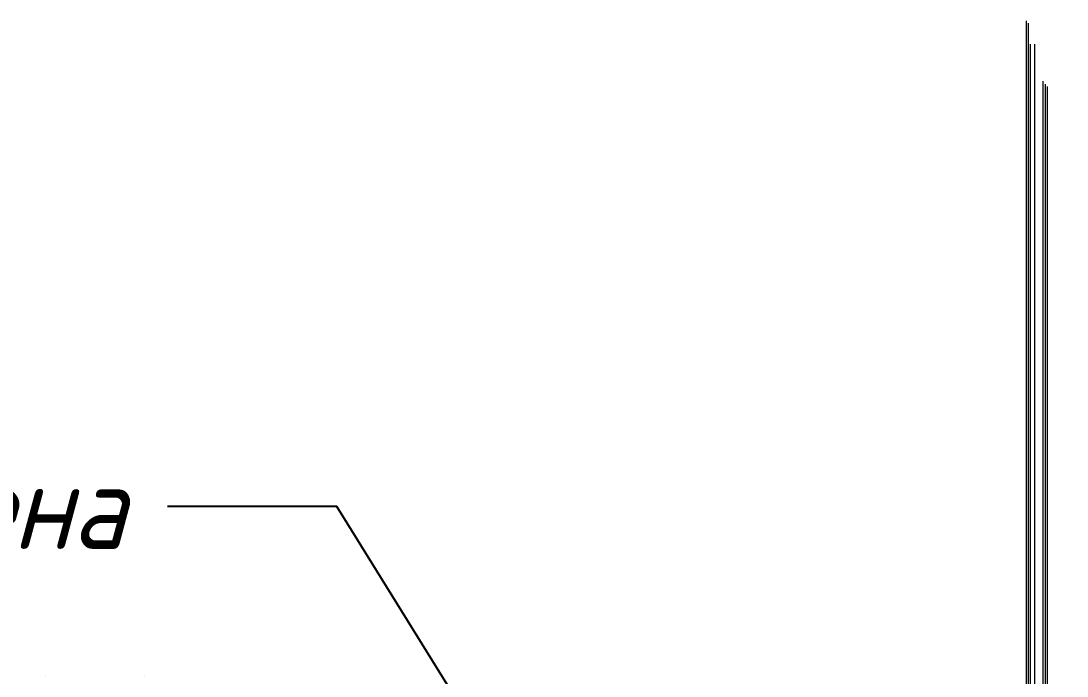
# Model space of a CAD drawing. Header units: millimetres. Extents: x -473555 to 660023, y 5037 to 453528.
# Drawn here: x 261594 to 266535, y 170433 to 173527 of the extents above; entities that cross this region are included whole.
import ezdxf
from ezdxf import colors
from ezdxf.entities.mleader import LeaderData, LeaderLine
from ezdxf.math import Vec2, Vec3

# ---------------------------------------------------------------- set-up
doc = ezdxf.new("R2010")
doc.units = ezdxf.units.MM
doc.layers.add('ВК_text', color=102, linetype='Continuous')
doc.layers.add('Интерьер- Перегородка_Ном._пера__93', color=9, linetype='Continuous', lineweight=13)
doc.styles.add('ВК_текст_чертеж', font='isocpeur.ttf', dxfattribs={"width": 0.9, "oblique": 15})

msp = doc.modelspace()

# ---------------------------------------------------------------- linework, layer by layer
at = {"layer": 'Интерьер- Перегородка_Ном._пера__93', "linetype": 'Continuous'}
for p, q in [((266343.1, 167253.1), (266343.1, 173526.6)), ((266343.1, 167253.1), (266343.1, 173526.6)), ((266353.1, 167253.1), (266353.1, 173516.6)), ((266353.1, 167253.1), (266353.1, 173516.6)), ((266362.5, 167253.1), (266362.5, 173417)), ((266362.5, 167253.1), (266362.5, 173417)), ((266382.5, 167253.1), (266382.5, 173417)), ((266382.5, 167253.1), (266382.5, 173417)), ((266422.5, 167253.1), (266422.5, 173242.5)), ((266422.5, 167253.1), (266422.5, 173242.5)), ((266432.5, 167253.1), (266432.5, 173227.5)), ((266432.5, 167253.1), (266432.5, 173227.5)), ((266442.5, 167253.1), (266442.5, 173216.2)), ((266442.5, 167253.1), (266442.5, 173216.2)), ((261708.5, 170432.6), (261708.5, 170432.6)), ((261708.5, 170432.6), (261708.5, 170432.6)), ((262179.4, 170432.6), (262179.4, 170432.6)), ((262179.4, 170432.6), (262179.4, 170432.6))]:
    msp.add_line(p, q, dxfattribs=at)

# ---------------------------------------------------------------- leaders
at = {"layer": 'ВК_text'}
ml = msp.add_multileader_mtext('Standard', dxfattribs=at)
ml.set_content('Фальшстена', color=256, style='ВК_текст_чертеж')
ml.set_leader_properties()
ml.build(insert=Vec2(0, 0))
ml.multileader.update_dxf_attribs({"arrow_head_size": 400, "scale": 100})
ctx = ml.context
ctx.base_point, ctx.scale, ctx.char_height, ctx.arrow_head_size, ctx.landing_gap_size, ctx.plane_origin = Vec3(259043.5, 171233.2), 100, 400, 400, 200, Vec3(261991.3, 165042.1)
ctx.text_align_type = 2
notes = []
notes.append((ctx, [(1, (1, 1, 0), (263086.7, 171233.2), (-1, 0), 800, [(3, [(266535, 165665.2)], 0, [])])]))
ctx.mtext.insert, ctx.mtext.alignment, ctx.mtext.flow_direction = Vec3(262086.7, 171433.2), 3, 5
for ctx, leaders in notes:
    for number, flags, end, landing, length, lines in leaders:
        leader = LeaderData()
        leader.index, (leader.has_last_leader_line, leader.has_dogleg_vector, leader.attachment_direction) = number, flags
        leader.last_leader_point, leader.dogleg_vector, leader.dogleg_length = Vec3(end), Vec3(landing), length
        for number, points, colour, breaks in lines:
            line = LeaderLine()
            line.index, line.vertices, line.color, line.breaks = number, Vec3.list(points), colors.encode_raw_color(colour), breaks
            leader.lines.append(line)
        ctx.leaders.append(leader)

doc.saveas('drawing.dxf')
